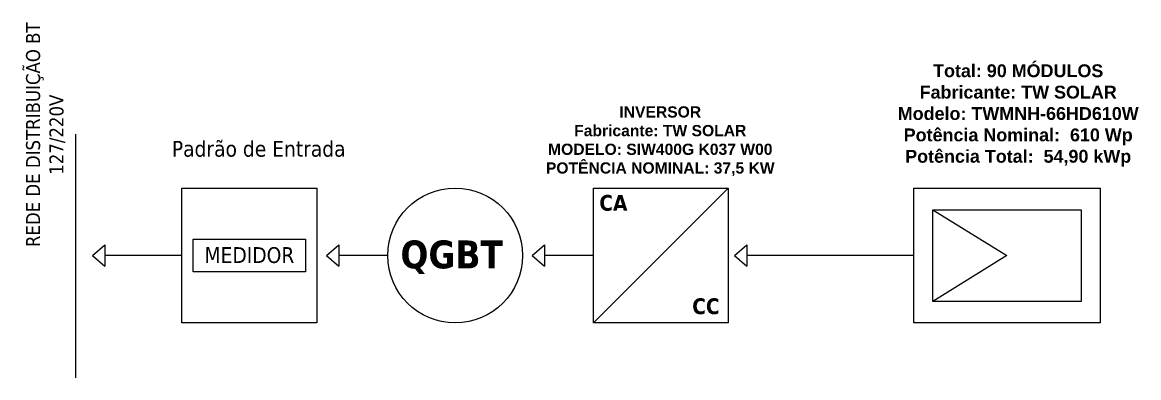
# Model space of a CAD drawing. Header units: millimetres. Extents: x 3949 to 6216, y -1987 to -943.
# Drawn here: x 5605.9 to 5729.2, y -1897.9 to -1858.6 of the extents above; entities that cross this region are included whole.
import ezdxf

# ---------------------------------------------------------------- set-up
doc = ezdxf.new("R2010")
doc.units = ezdxf.units.MM
doc.layers.add('DESENHO', color=7, linetype='Continuous', lineweight=0)
doc.layers.add('Terxto ok', color=3, linetype='Continuous')
doc.styles.add('Annotative', font='arial.ttf')
doc.styles.get("Standard").update_dxf_attribs({"font": 'arial.ttf'})

msp = doc.modelspace()

# ---------------------------------------------------------------- linework, layer by layer
at = {"layer": 'DESENHO'}
for p, q in [((5611.85, -1897.9), (5611.85, -1871.01)), ((5669.01, -1891.85), (5683.9, -1876.96)), ((5706.51, -1879.34), (5714.69, -1884.4)), ((5613.69, -1884.4), (5615.03, -1883.23)), ((5615.03, -1883.23), (5615.03, -1885.58)), ((5639.54, -1884.4), (5640.88, -1883.23)), ((5640.88, -1883.23), (5640.88, -1885.58)), ((5662.26, -1884.4), (5663.61, -1883.23)), ((5663.61, -1883.23), (5663.61, -1885.58)), ((5684.6, -1884.4), (5685.94, -1883.23)), ((5685.94, -1883.23), (5685.94, -1885.58)), ((5613.69, -1884.4), (5615.03, -1885.58)), ((5623.57, -1884.4), (5615.03, -1884.4)), ((5639.54, -1884.4), (5640.88, -1885.58)), ((5646.3, -1884.4), (5640.88, -1884.4)), ((5662.26, -1884.4), (5663.61, -1885.58)), ((5669.02, -1884.4), (5663.61, -1884.4)), ((5684.6, -1884.4), (5685.94, -1885.58)), ((5704.4, -1884.4), (5685.94, -1884.4)), ((5714.69, -1884.4), (5706.51, -1889.47))]:
    msp.add_line(p, q, dxfattribs=at)
for points in [[(5623.57, -1876.96), (5638.46, -1876.96), (5638.46, -1891.85), (5623.57, -1891.85)], [(5669.01, -1876.96), (5683.9, -1876.96), (5683.9, -1891.85), (5669.01, -1891.85)], [(5704.4, -1876.96), (5724.99, -1876.96), (5724.99, -1891.85), (5704.4, -1891.85)], [(5706.51, -1879.34), (5722.87, -1879.34), (5722.87, -1889.47), (5706.51, -1889.47)], [(5624.82, -1882.6), (5637.21, -1882.6), (5637.21, -1886.21), (5624.82, -1886.21)]]:
    msp.add_lwpolyline(points, close=True, dxfattribs=at)
msp.add_circle((5653.74, -1884.4), 7.45, dxfattribs=at)

# ---------------------------------------------------------------- texts
at = {"layer": 'DESENHO', "lineweight": 0, "insert": (5608.51, -1883.47), "char_height": 1.5509, "attachment_point": 4, "rotation": 90}
msp.add_mtext('\\pxqc;{\\fTahoma|b0|i0|c0|p34;REDE DE DISTRIBUIÇÃO BT\\P127/220V}', dxfattribs=at)
at = {"layer": 'DESENHO', "lineweight": 0, "insert": (5697.87, -1875.63), "char_height": 1.2377, "attachment_point": 9, "style": 'Annotative'}
msp.add_mtext_dynamic_manual_height_columns('\\pxqc;{\\fArial|b1|i0|c0|p34;INVERSOR\\PFabricante: TW SOLAR\\PMODELO: SIW400G K037 W00\\PPOTÊNCIA NOMINAL: 37,5 KW}', width=42.953, gutter_width=32.76, heights=[15.1], dxfattribs=at)
at = {"layer": 'DESENHO', "lineweight": 0, "attachment_point": 4}
for s, insert, char_height in [('{\\fTahoma|b0|i0|c0|p34;Padrão de Entrada}', (5622.45, -1872.63), 1.7486), ('{\\fTahoma|b1|i0|c0|p34;CA}', (5669.66, -1878.6), 1.7486), ('{\\fTahoma|b1|i0|c0|p34;QGBT}', (5647.7, -1884.59), 3.0791), ('{\\fTahoma|b0|i0|c0|p34;MEDIDOR}', (5626.05, -1884.37), 1.7486), ('{\\fTahoma|b1|i0|c0|p34;CC}', (5679.92, -1890.02), 1.7486)]:
    msp.add_mtext(s, dxfattribs=dict(at, insert=insert, char_height=char_height))
at = {"layer": 'Terxto ok', "color": 0, "lineweight": 0, "insert": (5733.96, -1874.58, 991.55), "char_height": 1.4169, "width": 36.0656, "attachment_point": 9, "style": 'Annotative'}
msp.add_mtext('\\pxqc,t12;{\\fArial|b1|i0|c0|p34;Total: 90 MÓDULOS \\P\\ptz;Fabricante: TW SOLAR\\PModelo: TWMNH-66HD610W\\PPotência Nominal:  610 Wp\\PPotência Total:  54,90 kWp}', dxfattribs=at)

doc.saveas('drawing.dxf')
